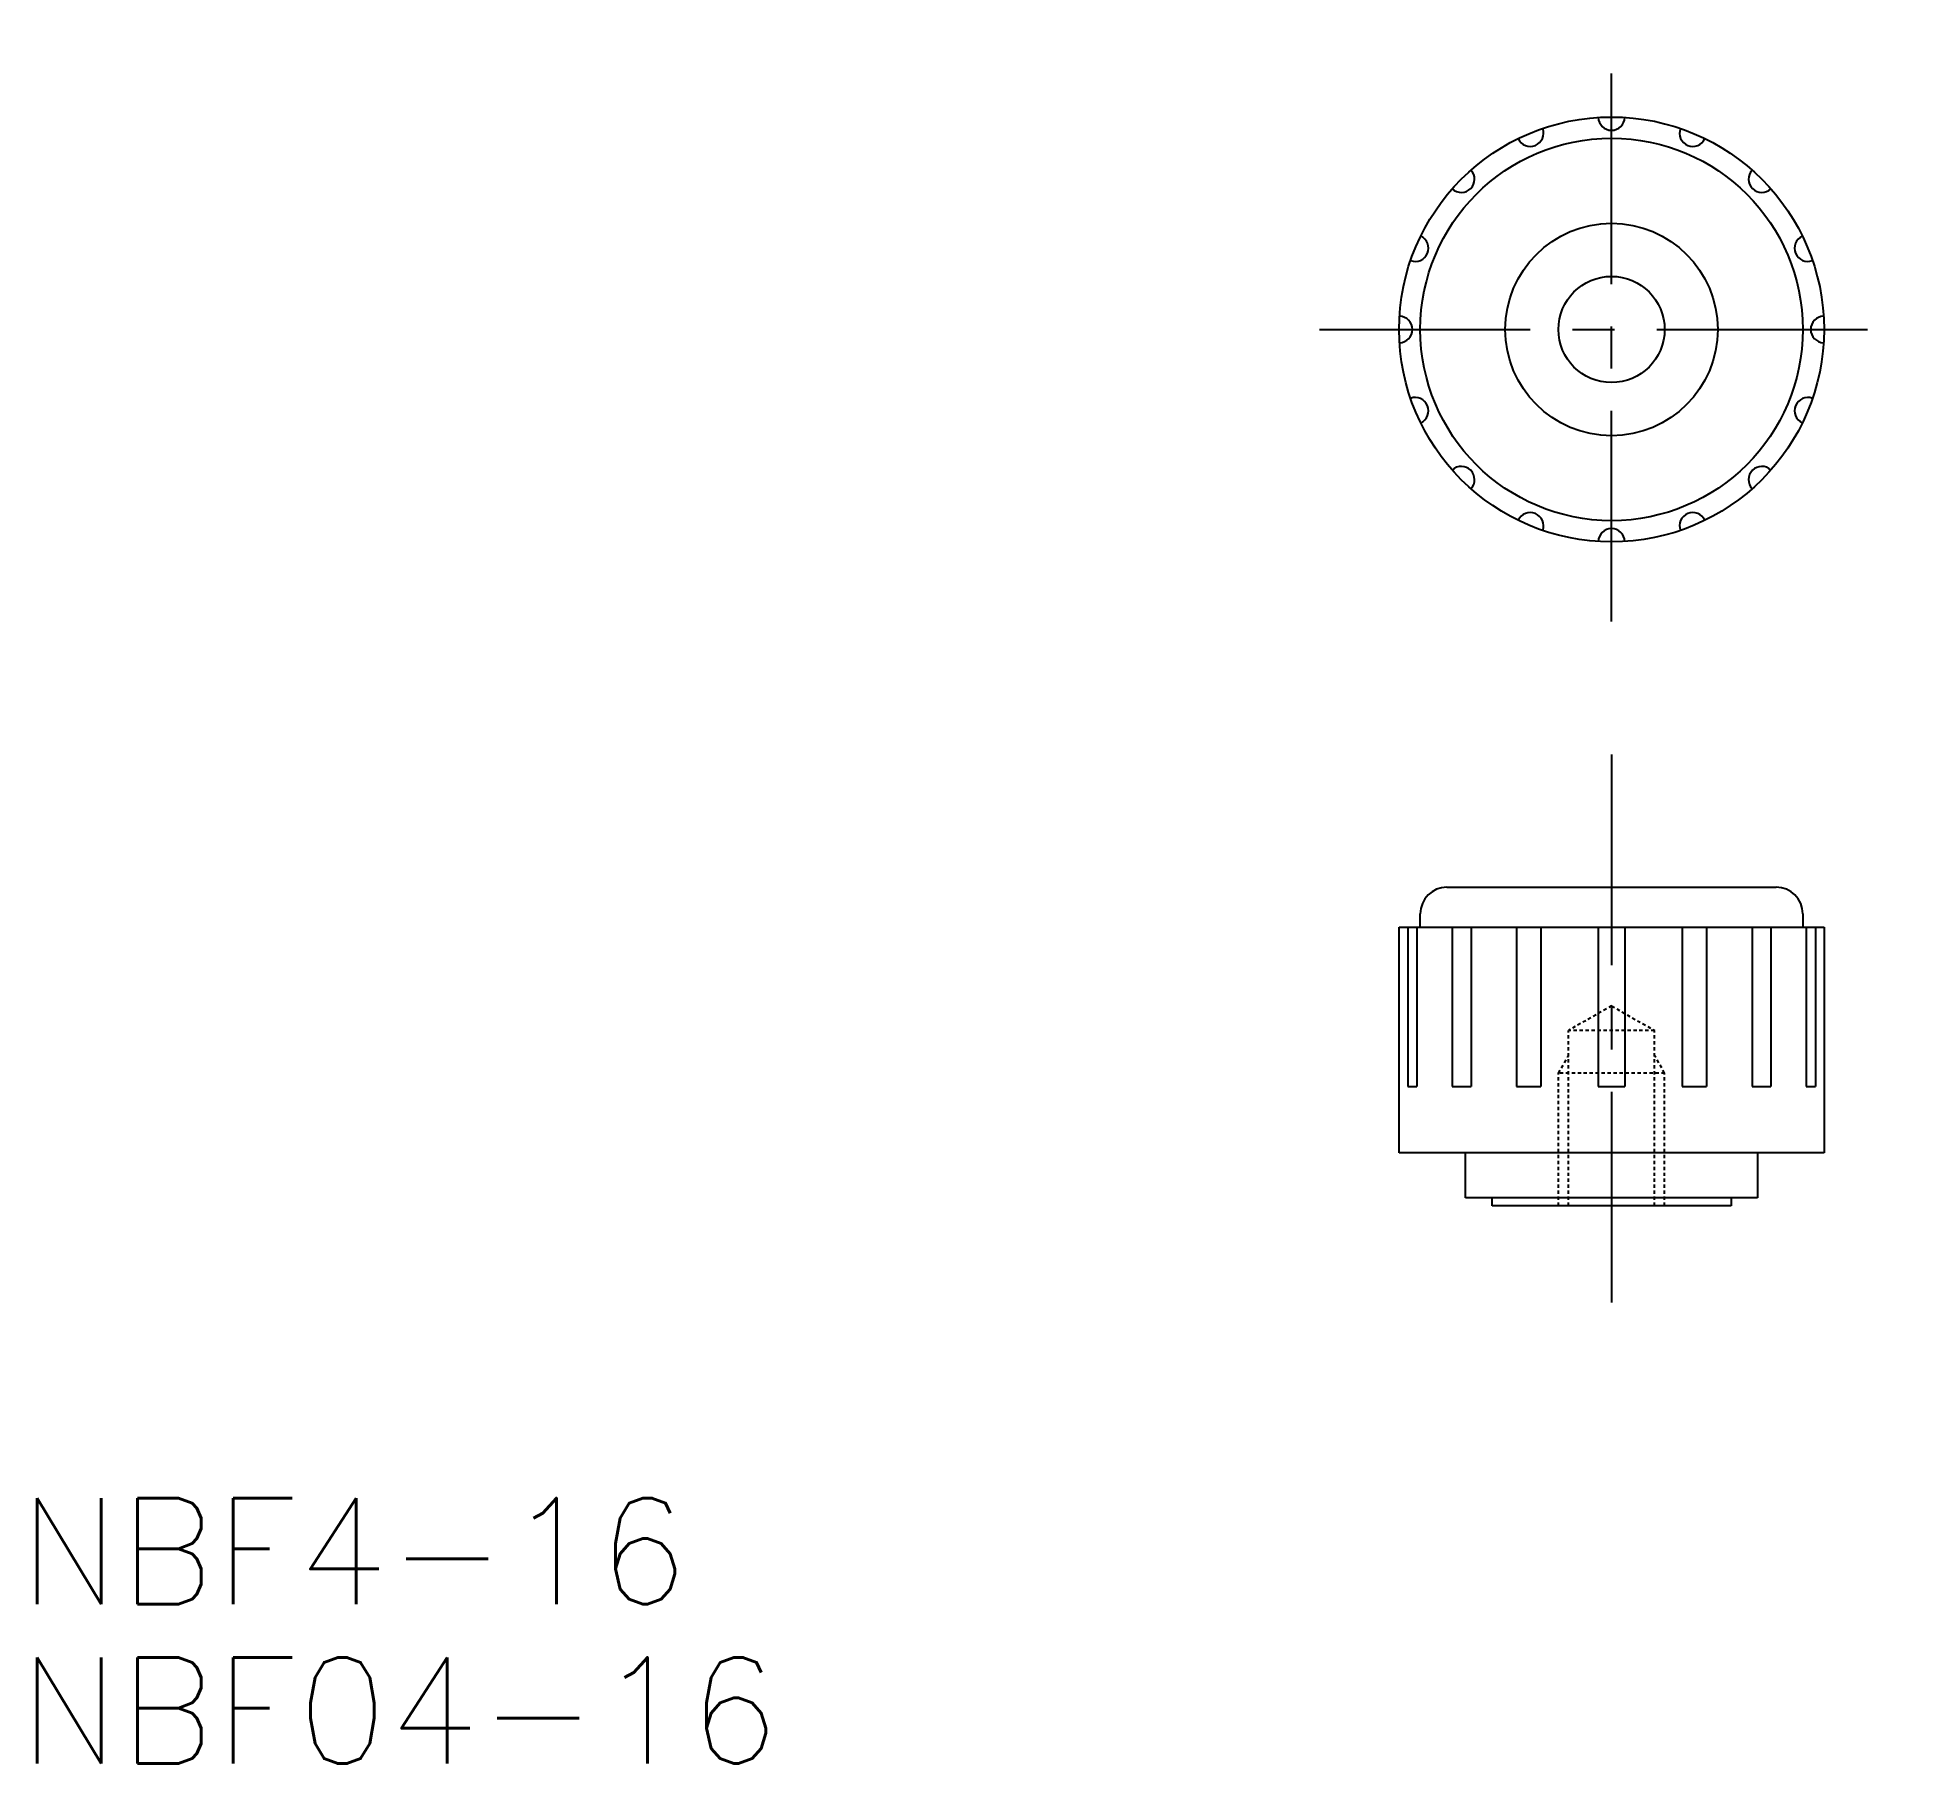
# Model space of a CAD drawing. Extents: x -9.3 to 61, y 29 to 94.
import ezdxf

# ---------------------------------------------------------------- set-up
doc = ezdxf.new("R2010")
doc.units = 0
doc.header["$LTSCALE"] = 0.25
doc.linetypes.add('CENTER', pattern=[50.8, 31.75, -6.35, 6.35, -6.35])
doc.linetypes.add('DASHED', pattern=[0.75, 0.5, -0.25])
doc.layers.get('0').update_dxf_attribs({"linetype": 'CONTINUOUS'})
doc.layers.add('CENTER', color=1, linetype='CENTER')
doc.styles.get("Standard").update_dxf_attribs({"font": 'txt.shx', "bigfont": 'extfont.shx'})

msp = doc.modelspace()

# ---------------------------------------------------------------- linework, layer by layer
for p, q in [((43.8, 62), (56.2, 62)), ((42, 52), (42, 60.5)), ((42, 60.5), (42.8, 60.5)), ((42.326, 60.5), (42.326, 54.5)), ((42.668, 60.5), (42.668, 54.5)), ((42.8, 60.5), (42.8, 61)), ((42.8, 60.5), (57.2, 60.5)), ((44.001, 60.5), (44.001, 54.5)), ((44.708, 60.5), (44.708, 54.5)), ((46.42, 60.5), (46.42, 54.5)), ((47.34, 60.5), (47.34, 54.5)), ((49.5, 60.5), (49.5, 54.5)), ((50.5, 60.5), (50.5, 54.5)), ((52.66, 60.5), (52.66, 54.5)), ((53.58, 60.5), (53.58, 54.5)), ((55.292, 60.5), (55.292, 54.5)), ((55.999, 60.5), (55.999, 54.5)), ((57.2, 61), (57.2, 60.5)), ((57.2, 60.5), (58, 60.5)), ((57.332, 60.5), (57.332, 54.5)), ((57.674, 60.5), (57.674, 54.5)), ((58, 60.5), (58, 52)), ((42.326, 54.5), (42.668, 54.5)), ((44.001, 54.5), (44.708, 54.5)), ((46.42, 54.5), (47.34, 54.5)), ((49.5, 54.5), (50.5, 54.5)), ((52.66, 54.5), (53.58, 54.5)), ((55.292, 54.5), (55.999, 54.5)), ((57.332, 54.5), (57.674, 54.5)), ((44.5, 52), (42, 52)), ((55.5, 52), (44.5, 52)), ((44.5, 50.3), (44.5, 52)), ((55.5, 52), (55.5, 50.3)), ((58, 52), (55.5, 52)), ((45.5, 50.3), (44.5, 50.3)), ((54.5, 50.3), (45.5, 50.3)), ((45.5, 50), (45.5, 50.3)), ((48, 50), (45.5, 50)), ((52, 50), (48, 50)), ((54.5, 50), (52, 50)), ((55.5, 50.3), (54.5, 50.3)), ((54.5, 50.3), (54.5, 50))]:
    msp.add_line(p, q)
at = {"color": 3, "linetype": 'DASHED'}
for p, q in [((50, 57.536), (48.379, 56.6)), ((50, 57.536), (51.621, 56.6)), ((51.621, 56.6), (48.379, 56.6)), ((48.379, 50), (48.379, 56.6)), ((51.621, 50), (51.621, 56.6)), ((48, 55), (48.379, 55.656)), ((52, 55), (51.621, 55.656)), ((52, 55), (48, 55)), ((48, 50), (48, 55)), ((52, 50), (52, 55))]:
    msp.add_line(p, q, dxfattribs=at)
for radius in [8, 7.2, 4, 2]:
    msp.add_circle((50, 83), radius)
for centre, radius, start, end in [((50, 91), 0.5, 181.79078, 358.20922), ((46.939, 90.391), 0.5, 204.29078, 20.70922), ((53.061, 90.391), 0.5, 159.29078, 335.70922), ((44.343, 88.657), 0.5, 226.79078, 43.20922), ((55.657, 88.657), 0.5, 136.79078, 313.20922), ((42.609, 86.061), 0.5, 249.29078, 65.70922), ((57.391, 86.061), 0.5, 114.29078, 290.70922), ((42, 83), 0.5, 271.79078, 88.20922), ((58, 83), 0.5, 91.79078, 268.20922), ((42.609, 79.939), 0.5, 294.29078, 110.70922), ((57.391, 79.939), 0.5, 69.29078, 245.70922), ((44.343, 77.343), 0.5, 316.79078, 133.20922), ((55.657, 77.343), 0.5, 46.79078, 223.20922), ((46.939, 75.609), 0.5, 339.29078, 155.70922), ((53.061, 75.609), 0.5, 24.29078, 200.70922), ((50, 75), 0.5, 1.79078, 178.20922), ((43.8, 61), 1, 90, 180), ((56.2, 61), 1, 0, 90)]:
    msp.add_arc(centre, radius, start, end)
at = {"layer": 'CENTER', "color": 1, "linetype": 'CENTER'}
for p, q in [((50, 72), (50, 94)), ((39, 83), (61, 83)), ((50, 67), (50, 45))]:
    msp.add_line(p, q, dxfattribs=at)

# ---------------------------------------------------------------- texts
at = {"color": 7, "linetype": 'CONTINUOUS'}
for s, p in [('NBF4-16', (-9.962, 34.997)), ('NBF04-16', (-9.962, 28.997))]:
    msp.add_text(s, height=4, dxfattribs=at).set_placement(p)

doc.saveas('drawing.dxf')
